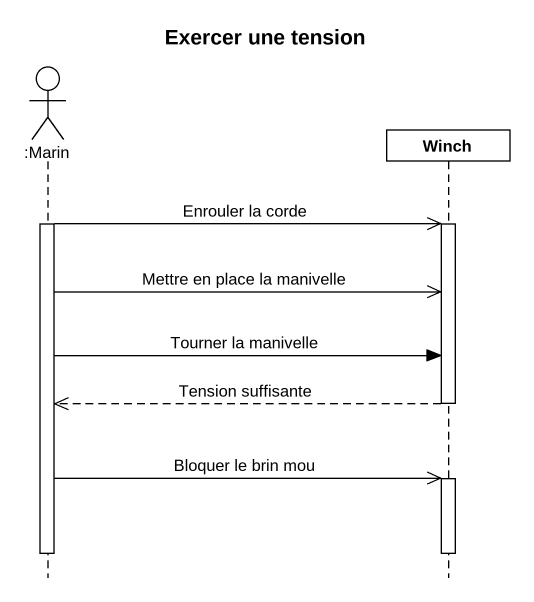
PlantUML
@startuml
title Exercer une tension
hide footbox
actor ":Marin" as Marin
participant Winch

activate Marin
Marin ->> Winch : Enrouler la corde
activate Winch
Marin ->> Winch : Mettre en place la manivelle
Marin -> Winch : Tourner la manivelle
Winch -->> Marin : Tension suffisante
deactivate Winch
Marin ->> Winch : Bloquer le brin mou
activate Winch
deactivate Marin
deactivate Winch
@enduml
